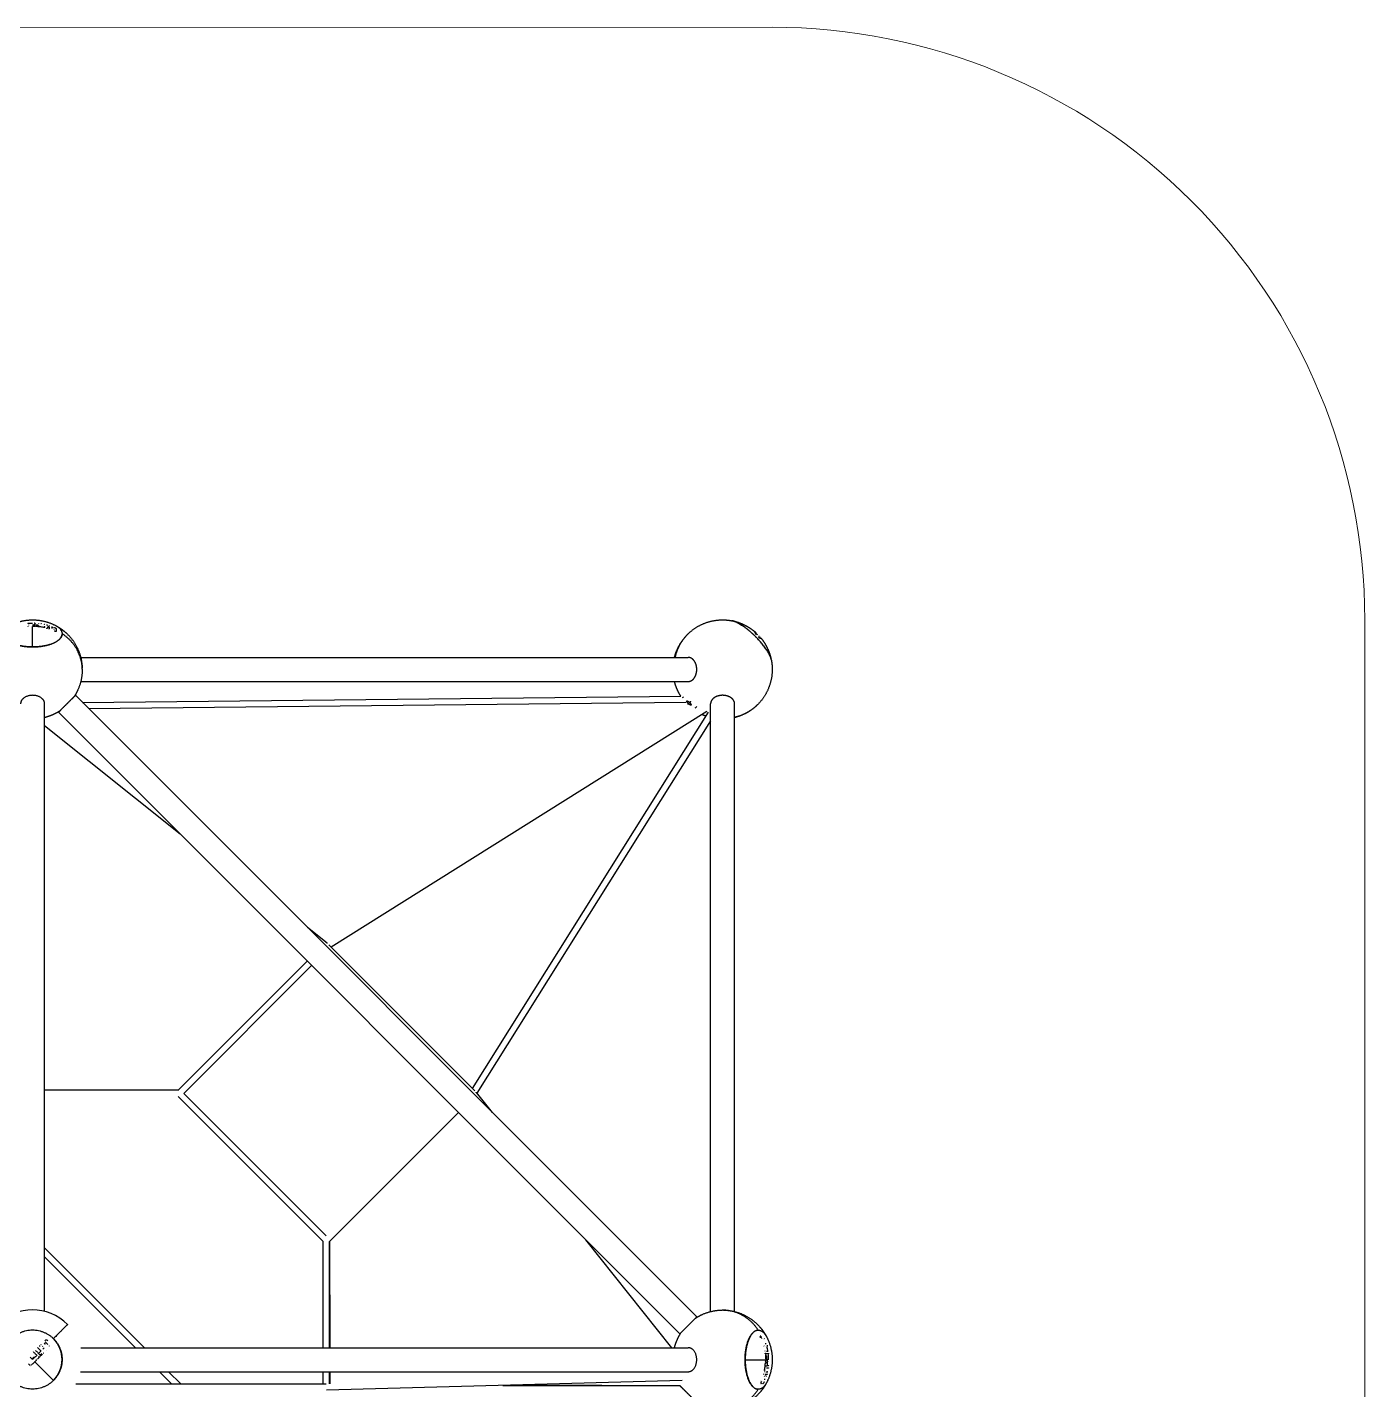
# Model space of a CAD drawing. Header units: millimetres. Extents: x -4144 to 3502, y -4111 to 3326.
# Drawn here: x 116 to 3502, y -122 to 3326 of the extents above; entities that cross this region are included whole.
import ezdxf

# ---------------------------------------------------------------- set-up
doc = ezdxf.new("R2010")
doc.units = ezdxf.units.MM
doc.layers.add('DIKOM_ЗОНА', color=80, linetype='Continuous')
doc.layers.add('DIKOM_ОБЪЕКТ', color=7, linetype='Continuous')

msp = doc.modelspace()

# ---------------------------------------------------------------- linework, layer by layer
at = {"layer": 'DIKOM_ЗОНА', "color": 3, "lineweight": 15}
msp.add_lwpolyline([(2002, -3418.2), (-1742.8, -3417.9, -0.414191), (-3242.7, -1917.9), (-3242.8, 1826.1, -0.41419), (-1742.9, 3326.1), (2001.9, 3326.5, -0.41424), (3502.1, 1826.5), (3502.1, -1918.2, -0.414234)], format="xyb", close=True, dxfattribs=at)
at = {"layer": 'DIKOM_ОБЪЕКТ'}
for p, q in [((117.5, 1816.9), (117.5, 1816.4)), ((117.5, 1809.5), (117.5, 1809)), ((120.6, 1813.1), (120.5, 1813.5)), ((129.8, 1758.1), (129.8, 1809.6)), ((135.7, 1809.9), (135.6, 1809.4)), ((136.6, 1810.2), (136.6, 1809.8)), ((136.6, 1810.1), (136.6, 1809.9)), ((139, 1810.9), (139, 1810.4)), ((139, 1809.7), (139, 1809.2)), ((144.9, 1817.8), (144.9, 1817.4)), ((144.9, 1813), (144.9, 1812.6)), ((157.6, 1807.2), (157.4, 1806.8)), ((160.2, 1815.1), (160.1, 1814.6)), ((160.2, 1810.5), (160.1, 1810.1)), ((160.2, 1806.9), (160.1, 1806.5)), ((160.8, 1806.5), (160.6, 1806.1)), ((165.3, 1805.4), (165.2, 1805)), ((167.1, 1805.6), (166.9, 1805.2)), ((169.9, 1811.6), (169.7, 1811.1)), ((169.7, 1809.9), (169.9, 1810.3)), ((171.5, 1812.2), (171.4, 1811.7)), ((171.5, 1809.8), (171.4, 1809.4)), ((171.4, 1807.1), (171.5, 1807.5)), ((171.4, 1803.3), (171.5, 1803.7)), ((178.8, 1808.4), (178.8, 1808.6)), ((180.1, 1806.8), (179.9, 1806.4)), ((184, 1806.5), (183.8, 1806)), ((184, 1802.9), (183.8, 1802.5)), ((185.2, 1798.5), (185, 1798.2)), ((190.4, 1798.2), (190.2, 1797.8)), ((1958.5, 1794.2), (1958.2, 1793.9)), ((1959.7, 1795.7), (1959.3, 1795.3)), ((1959.5, 1795.6), (1959.3, 1795.4)), ((1960.8, 1793.4), (1960.5, 1793.1)), ((1961, 1794.5), (1960.9, 1794.4)), ((204.8, 1791.3), (204.5, 1791.3)), ((1959.7, 1784.2), (1959.8, 1784.3)), ((1961.6, 1789.9), (1961.2, 1789.5)), ((1963.2, 1787.7), (1963.5, 1788)), ((1964.7, 1789.2), (1965, 1789.5)), ((1965.6, 1790.1), (1965.5, 1790)), ((1967.6, 1783), (1967.9, 1783.3)), ((1968.8, 1785.4), (1968.4, 1785)), ((1970.2, 1783), (1970.6, 1783.3)), ((1970.4, 1782.6), (1970.7, 1782.8)), ((1971, 1783.1), (1970.6, 1782.8)), ((1972.2, 1780.1), (1971.8, 1779.8)), ((1972.3, 1782.6), (1972.5, 1782.7)), ((1973.6, 1781.3), (1973.2, 1781)), ((251.7, 1731.3), (1789.6, 1731.3)), ((251.7, 1670.6), (1789.6, 1670.6)), ((1811.1, 62.2), (238.2, 1635.5)), ((256, 1617.7), (1770.4, 1633.7)), ((160.2, 76), (160.2, 1614)), ((1768.1, 19.2), (195.2, 1592.6)), ((1783.5, 1617.7), (272, 1601.7)), ((1836.3, 1594.9), (885.6, 998.1)), ((1243.1, 640.6), (1841.1, 1593.2)), ((1789.9, 1614.4), (1792.9, 1617.4)), ((1846.1, 75.7), (1846.1, 1614)), ((1906.9, 75.7), (1906.9, 1614)), ((503.4, 1284.3), (160.2, 1558.1)), ((1846.1, 1570.7), (1254.7, 628.6)), ((875.1, 1008.5), (825.4, 1048.1)), ((875.4, 1007.5), (875.8, 1007.9)), ((1249, 634.7), (879.7, 1004)), ((824.7, 962.9), (498, 636.1)), ((836.2, 951.4), (512.8, 628)), ((160.2, 637.5), (498, 636.2)), ((498, 636.1), (160.2, 636.1)), ((873.1, 267.8), (512.8, 628)), ((1252.6, 630.4), (1252.9, 630.8)), ((1293.6, 579.8), (1253.5, 630.1)), ((865, 253), (498, 619.9)), ((881.2, 253), (1207.9, 579.7)), ((865, -15.8), (865, 253)), ((881.2, -15.8), (881.2, 253)), ((881.2, 253), (882.2, -15.8)), ((1748.1, -15.8), (1530.4, 257)), ((160.2, 237.2), (413.2, -15.8)), ((160.2, 214.2), (390.3, -15.8)), ((182.6, 7.2), (182.5, 7.1)), ((1955.8, 24.6), (1955.8, 24.6)), ((1966.7, 28.6), (1966.7, 28.7)), ((1971.5, 13.4), (1971.8, 13.6)), ((1972, 11.8), (1971.6, 11.5)), ((1972.4, 12.3), (1972.4, 12.4)), ((1972.5, 12.2), (1972.6, 12.2)), ((1972.5, 11.9), (1972.5, 11.9)), ((1972.8, 11.3), (1972.8, 11.2)), ((1972.9, 11.8), (1973, 11.9)), ((1973.2, 12.5), (1973.1, 12.4)), ((1973.1, 12.5), (1973.2, 12.5)), ((1973.2, 12.4), (1973.1, 12.3)), ((1973.2, 12.3), (1973.1, 12.3)), ((1973.4, 11.7), (1973.5, 11.8)), ((1973.5, 11.7), (1973.5, 11.7)), ((1973.5, 11.7), (1973.5, 11.6)), ((1973.6, 11.3), (1973.7, 11.4)), ((1973.6, 11.3), (1973.7, 11.3)), ((1973.7, 11.2), (1973.7, 11.3)), ((1974, 9.9), (1973.7, 9.7)), ((1975, 7.1), (1974.6, 6.9)), ((1979.7, 3.9), (1980.1, 4.1)), ((1982.4, 7.1), (1982, 6.9)), ((131.9, -26.6), (131.8, -26.6)), ((142.9, -15.8), (143, -15.6)), ((143.1, -16.2), (143, -16.3)), ((151, -24.3), (145, -30.4)), ((150.8, -7.9), (150.8, -8.1)), ((151.8, -11.2), (151.7, -11.4)), ((153.3, -30.2), (153.2, -30.2)), ((154, -13.6), (154.1, -13.5)), ((155.3, -12.3), (155.1, -12.4)), ((159, -16.3), (156, -19.3)), ((156.5, -29.6), (156.4, -29.7)), ((157, -29.7), (156.9, -29.8)), ((158.4, -5.2), (158, -4.9)), ((159, -16.3), (159.1, -16.2)), ((161.3, -6.2), (161.1, -6.3)), ((161.8, -1.2), (161.6, -1.3)), ((164.6, -21.9), (164.8, -21.8)), ((172, -11.4), (171.9, -11.6)), ((251.5, -15.8), (1789.6, -15.8)), ((1981.1, -11.1), (1980.7, -11.2)), ((1981.8, -12), (1981.4, -12.2)), ((1983.9, -24.5), (1983.5, -24.6)), ((1985, -33.9), (1984.6, -33.9)), ((1985.2, -12), (1984.8, -12.2)), ((1985.4, -31.3), (1985, -31.4)), ((1988.6, -31.3), (1988.2, -31.4)), ((1989.1, -12), (1988.6, -12.2)), ((1989.1, -12), (1988.7, -12.1)), ((1988.9, -13.3), (1989.4, -13.2)), ((1989.4, -13.6), (1989, -13.7)), ((1992.5, -33.9), (1992, -33.9)), ((1992.2, -31.4), (1992.7, -31.3)), ((123.5, -39.6), (127.5, -43.6)), ((124, -61.1), (124, -61)), ((124.4, -62.2), (124.3, -62.2)), ((125.1, -58.6), (125.1, -58.6)), ((182.5, -98.6), (135.4, -51.5)), ((140.2, -43.3), (140.2, -43.3)), ((140.3, -35), (140.3, -35.1)), ((141.9, -45), (141.9, -45)), ((144.4, -39.1), (144.3, -39.1)), ((1933.7, -46.2), (1989.4, -46.2)), ((1985.2, -55.4), (1984.8, -55.3)), ((1985.4, -52), (1985, -52)), ((1985.8, -53), (1985.4, -52.9)), ((1985.6, -53), (1985.4, -53)), ((1986.4, -55.4), (1986, -55.3)), ((1988.6, -61.3), (1988.2, -61.2)), ((1988.7, -36.9), (1989.1, -36.9)), ((1993.4, -61.3), (1992.9, -61.2)), ((251.3, -76.6), (1789.6, -76.6)), ((451, -76.6), (481.8, -107.3)), ((473.9, -76.6), (504.7, -107.3)), ((865, -107.3), (865, -76.6)), ((1774.5, -99), (873.4, -123.5)), ((881.2, -107.1), (881.2, -76.6)), ((882.5, -76.6), (882.6, -107.1)), ((1974.1, -101.6), (1973.7, -101.4)), ((1978.4, -100.4), (1978, -100.2)), ((1978.8, -87.8), (1979.3, -87.9)), ((1981, -81.7), (1980.5, -81.6)), ((1981.2, -83.5), (1980.8, -83.3)), ((1982, -100.4), (1981.6, -100.2)), ((1982.1, -77.1), (1981.7, -77)), ((1982.4, -96.5), (1982, -96.3)), ((1982.5, -76.6), (1982.1, -76.5)), ((1982.8, -73.9), (1982.3, -73.8)), ((1982.6, -87.8), (1983, -87.9)), ((1984, -95.1), (1984.2, -95.1)), ((1985.4, -87.9), (1984.9, -87.8)), ((1985.5, -86.1), (1985.9, -86.2)), ((1986.1, -76.6), (1985.6, -76.5)), ((1987.2, -86.2), (1986.7, -86.1)), ((1987.7, -87.9), (1987.3, -87.8)), ((1990.7, -76.6), (1990.2, -76.5)), ((239, -107.3), (872.9, -107.3)), ((1320.1, -111.4), (1769.2, -111.4)), ((1373.1, -109.9), (1769, -111.1)), ((1966.8, -121.1), (1966.8, -120.9)), ((1973.7, -106.8), (1973.4, -106.5))]:
    msp.add_line(p, q, dxfattribs=at)
for centre, radius, start, end in [((197.9, 453259.1), 451445.2, 269.991363, 269.993123), ((128.6, 1621), 188.6, 87.8675, 89.642), ((129.8, 1671), 140.2, 83.8134, 86.2381), ((1880.6, 1705.1), 118.6, 45.0041, 47.78), ((129.8, 1700.9), 125.6, 0.2746, 0.3371), ((129.6, -45.7), 125.6, 45, 135), ((129.6, -45.7), 74.7, 315, 45), ((39075.8, -62656.5), 72827.5, 120.627408, 120.627476), ((1973.5, 11.2), 0.174, 17.4878, 57.1665), ((1816.3, -61), 173.1, 24.6557, 24.6807), ((147.6, -13.4), 1.8, 45.3668, 135.0151), ((156.9, -29.2), 0.539, 225.3617, 315.0229), ((-203437, 1378668.2), 1393917.8, 278.4745257, 278.4745437), ((1989, -13.4), 0.0907, 88.3257, 129.0856), ((1854.8, -45.9), 138, 8.9296, 13.5003), ((-141769.2, 141859.7), 200679.9, 314.998658, 315.002617), ((138.9, -46.7), 0.943, 315.1691, 44.8309), ((1796.2, -45), 189.4, 357.8675, 359.642), ((1848.8, -46.2), 140.1, 359.9916, 3.7788), ((453434.6, -114.2), 451445.2, 179.991363, 179.993123)]:
    msp.add_arc(centre, radius, start, end, dxfattribs=at)
for points, weights, degree, knots in [([(74.3, 1813.6), (76.5, 1814.7), (78.8, 1815.7), (103.2, 1826.5), (129.8, 1826.5), (156.5, 1826.5), (180.8, 1815.7), (183.1, 1814.7), (185.3, 1813.6)], [1, 0.999807866964, 1, 0.978205593565, 1, 0.978205593565, 1, 0.999807878449, 1], 2, [0, 0, 0, 4.861549, 4.861549, 56.733327, 56.733327, 108.605106, 108.605106, 113.466509, 113.466509, 113.466509]), ([(186.7, 1812.9), (193.4, 1809.5), (199.7, 1805.2), (207, 1800.4), (213.6, 1794.5), (233.7, 1776.5), (244.7, 1751.7), (254.7, 1729), (255.3, 1704.3)], [1, 0.998180362091, 1, 0.997565964862, 1, 0.977552742596, 1, 0.981081220237, 1], 2, [0, 0, 0, 14.963196, 14.963196, 32.27007, 32.27007, 84.915961, 84.915961, 133.233058, 133.233058, 133.233058]), ([(1788, 1790), (1805.5, 1807.4), (1828.3, 1816.9), (1852.7, 1827), (1879.1, 1826.5), (1890.7, 1826.2), (1902, 1823.9)], [1, 0.981232647652, 1, 0.978571055702, 1, 0.995774189625, 1], 2, [0, 0, 0, 48.122667, 48.122667, 99.556119, 99.556119, 122.363, 122.363, 122.363]), ([(1999.5, 1726.5), (1994.7, 1749.2), (1959.8, 1784.2), (1924.8, 1819.2), (1902, 1823.9)], [0.885209221832, 0.785466027056, 1, 0.785141367536, 0.885511829217], 2, [-201.379852, -201.379852, -201.379852, -116.238928, -116.238928, -30.969159, -30.969159, -30.969159]), ([(1903, 1823.7), (1921.5, 1819.7), (1938, 1810.4), (1949.4, 1804), (1959.3, 1795.3)], [1, 0.98884783823, 1, 0.994549091381, 1], 2, [0, 0, 0, 37.072372, 37.072372, 62.978266, 62.978266, 62.978266]), ([(204.8, 1791.3), (204.9, 1757.9), (130, 1757.9), (55.1, 1757.8), (54.9, 1791.1)], [1, 0.707106781692, 1, 0.707106781692, 1], 2, [-232.477856, -232.477856, -232.477856, -116.238928, -116.238928, 0, 0, 0]), ([(55.1, 1790.6), (56.4, 1758), (129.8, 1758), (203.2, 1757.9), (204.5, 1790.6)], [0.992622817052, 0.710843033656, 1, 0.710842466825, 0.992623921795], 2, [-230.364158, -230.364158, -230.364158, -115.921447, -115.921447, -1.478512, -1.478512, -1.478512]), ([(1754.7, 1731.3), (1756.9, 1740.5), (1760.6, 1749.2), (1769.1, 1769.8), (1784.3, 1786.2)], [1, 0.997196481091, 1, 0.984508470933, 1], 2, [0, 0, 0, 18.574194, 18.574194, 62.283765, 62.283765, 62.283765]), ([(1788, 1790), (1777.8, 1779.8), (1770.3, 1767.5), (1760.2, 1750.6), (1756.1, 1731.3)], [1, 0.992360727819, 1, 0.986333224256, 1], 2, [0, 0, 0, 28.318157, 28.318157, 66.878066, 66.878066, 66.878066]), ([(1973.2, 1781), (1980.4, 1772.3), (1985.9, 1762.5), (1995, 1746.3), (1999.1, 1728.1)], [1, 0.995997810277, 1, 0.989227591461, 1], 2, [0, 0, 0, 22.195271, 22.195271, 58.629832, 58.629832, 58.629832]), ([(1811.1, 1700.9), (1811.1, 1708.4), (1809.2, 1715.5), (1805.7, 1721.1), (1802.2, 1726.6), (1797.4, 1730.2), (1792.2, 1731.1), (1791.4, 1731.2), (1790.5, 1731.3), (1789.6, 1731.3)], [0.999982660649, 0.999982660649, 0.999982660649, 0.999982660649, 0.999982660649, 0.999982660649, 0.999982660649, 0.997507702371, 0.997507702371, 0.999982660649], 3, [0.001256, 0.001256, 0.001256, 0.001256, 22.204759, 22.204759, 22.204759, 44.408262, 44.408262, 44.408262, 47.010625, 47.010625, 47.010625, 47.010625]), ([(1999.5, 1726.5), (2001.8, 1715.1), (2002.1, 1703.5), (2002.6, 1677.1), (1992.4, 1652.7), (1982.9, 1629.7), (1965.3, 1612.1)], [1, 0.995762307079, 1, 0.978590239447, 1, 0.980934286051, 1], 2, [0, 0, 0, 22.838949, 22.838949, 74.24929, 74.24929, 122.754191, 122.754191, 122.754191]), ([(255.4, 1700.9), (255.4, 1674.4), (244.7, 1650.2), (240.6, 1640.8), (235, 1632.3)], [1, 0.978446611264, 1, 0.996715117967, 1], 2, [0, 0, 0, 51.583116, 51.583116, 71.689476, 71.689476, 71.689476]), ([(1789.6, 1670.6), (1790.5, 1670.6), (1791.4, 1670.6), (1792.2, 1670.8), (1797.4, 1671.7), (1802.2, 1675.3), (1805.7, 1680.8), (1809.2, 1686.4), (1811.1, 1693.5), (1811.1, 1700.9)], [1, 0.997524156452, 0.997524156452, 1, 1, 1, 1, 1, 1, 1], 3, [0, 0, 0, 0, 2.602803, 2.602803, 2.602803, 24.806644, 24.806644, 24.806644, 47.01048, 47.01048, 47.01048, 47.01048]), ([(1770.4, 1633.7), (1765.6, 1641.3), (1762, 1649.5), (1757.4, 1659.7), (1754.7, 1670.6)], [1, 0.997460873956, 1, 0.99605236925, 1], 2, [0, 0, 0, 17.676401, 17.676401, 39.71945, 39.71945, 39.71945]), ([(160.2, 1614), (160.2, 1635.5), (129.8, 1635.5), (99.4, 1635.5), (99.4, 1614)], [1, 0.707106781187, 1, 0.707106781187, 1], 2, [-141.371667, -141.371667, -141.371667, -94.247774, -94.247774, -47.123881, -47.123881, -47.123881]), ([(238.2, 1635.5), (238.2, 1635.5), (235.9, 1633.2), (231.9, 1629.2), (227.9, 1625.2), (222.4, 1619.7), (216.7, 1614), (216.7, 1614), (216.7, 1614), (216.7, 1614), (211, 1608.3), (205.5, 1602.9), (201.5, 1598.8), (197.6, 1594.9), (195.4, 1592.7), (195.2, 1592.6)], [1, 1, 1, 1, 1, 1, 1, 1.00007114052, 1.00014230699, 1.00021349941, 1.00021349941, 1.00021349941, 1.00021349941, 1.00021349941, 1.00021349941, 1.00021349941], 3, [0, 0, 0, 0, 24.163968, 24.163968, 24.163968, 48.327941, 48.327941, 48.327941, 48.343408, 48.343408, 48.343408, 72.515719, 72.515719, 72.515719, 95.932645, 95.932645, 95.932645, 95.932645]), ([(1789.9, 1614.4), (1784.6, 1619.7), (1786.1, 1621.2), (1787.6, 1622.7), (1792.9, 1617.3)], [1, 0.707106781187, 1, 0.707106781187, 1], 2, [-23.380123, -23.380123, -23.380123, -11.690061, -11.690061, 0, 0, 0]), ([(1876.5, 1635.5), (1869.1, 1635.5), (1861.9, 1633.6), (1856.4, 1630.1), (1850.8, 1626.7), (1847.3, 1621.9), (1846.3, 1616.7), (1846.2, 1615.8), (1846.1, 1614.9), (1846.1, 1614)], [1, 1, 1, 1, 1, 1, 1, 0.997524156452, 0.997524156452, 1], 3, [0, 0, 0, 0, 22.203836, 22.203836, 22.203836, 44.407678, 44.407678, 44.407678, 47.01048, 47.01048, 47.01048, 47.01048]), ([(1906.9, 1614), (1906.9, 1614.9), (1906.8, 1615.8), (1906.7, 1616.7), (1905.8, 1621.9), (1902.2, 1626.7), (1896.6, 1630.1), (1891.1, 1633.6), (1883.9, 1635.5), (1876.5, 1635.5)], [1, 0.997524998807, 0.997524998807, 1, 1, 1, 1, 1, 1, 1], 3, [0, 0, 0, 0, 2.602364, 2.602364, 2.602364, 24.805867, 24.805867, 24.805867, 47.009369, 47.009369, 47.009369, 47.009369]), ([(198.4, 1595.8), (185.9, 1587.6), (171.9, 1582.6), (166.1, 1580.6), (160.2, 1579.1)], [1, 0.993015632864, 1, 0.998820446485, 1], 2, [0, 0, 0, 29.328065, 29.328065, 41.37464, 41.37464, 41.37464]), ([(1792.9, 1617.3), (1798.3, 1612), (1796.8, 1610.5), (1795.3, 1609), (1789.9, 1614.4)], [1, 0.707106781187, 1, 0.707106781187, 1], 2, [0, 0, 0, 11.690072, 11.690072, 23.380144, 23.380144, 23.380144]), ([(1834.5, 1582.6), (1831.3, 1583.7), (1828.1, 1585), (1825, 1586.4), (1824.6, 1586.6), (1824.2, 1586.8), (1823.7, 1587)], [1, 0.999450364436, 0.999450364436, 1, 1, 1, 1], 3, [0, 0, 0, 0, 10.071096, 10.071096, 10.071096, 11.491688, 11.491688, 11.491688, 11.491688]), ([(1906.9, 1580.5), (1925.9, 1584.5), (1942.6, 1594.5), (1954.9, 1601.8), (1965, 1611.9)], [1, 0.98671428233, 1, 0.992463330078, 1], 2, [0, 0, 0, 38.003723, 38.003723, 66.130033, 66.130033, 66.130033]), ([(1961.4, 1608.4), (1945.1, 1593.5), (1924.7, 1585), (1916, 1581.4), (1906.9, 1579.1)], [1, 0.984859691176, 1, 0.997193300674, 1], 2, [0, 0, 0, 43.20996, 43.20996, 61.794691, 61.794691, 61.794691]), ([(1807.9, 59), (1816.4, 64.5), (1825.7, 68.7), (1849.6, 79.2), (1875.6, 79.4)], [1, 0.996726972765, 1, 0.979175707692, 1], 2, [0, 0, 0, 20.070022, 20.070022, 70.770067, 70.770067, 70.770067]), ([(1879, 79.4), (1904.2, 78.9), (1927.3, 68.7), (1952, 57.7), (1970, 37.6), (1975.5, 31.5), (1980.1, 24.7), (1984.7, 18), (1988.4, 10.8)], [1, 0.980427301704, 1, 0.977633070164, 1, 0.997862594341, 1, 0.997932841864, 1], 2, [0, 0, 0, 49.147719, 49.147719, 101.698973, 101.698973, 117.916624, 117.916624, 133.865395, 133.865395, 133.865395]), ([(1768.1, 19.2), (1768.3, 19.4), (1770.5, 21.6), (1774.4, 25.5), (1778.4, 29.5), (1783.9, 35), (1789.6, 40.7), (1789.6, 40.7), (1789.6, 40.7), (1789.6, 40.7), (1795.3, 46.4), (1800.8, 51.9), (1804.8, 55.9), (1808.8, 59.9), (1811.1, 62.2), (1811.1, 62.2)], [0.999786276504, 0.999786276504, 0.999786276504, 0.999786276504, 0.999786276504, 0.999786276504, 0.999786276504, 0.999857491654, 0.999928732816, 0.999999999989, 0.999999999989, 0.999999999989, 0.999999999989, 0.999999999992, 0.999999999996, 1], 3, [97.443153, 97.443153, 97.443153, 97.443153, 120.851991, 120.851991, 120.851991, 145.015953, 145.015953, 145.015953, 145.03144, 145.03144, 145.03144, 169.20375, 169.20375, 169.20375, 193.37606, 193.37606, 193.37606, 193.37606]), ([(76.6, -98.7), (23.6, -45.7), (76.6, 7.2), (129.6, 60.2), (182.6, 7.2)], [1, 0.707106781039, 1, 0.707106780468, 1], 2, [0, 0, 0, 116.238993, 116.238993, 232.477985, 232.477985, 232.477985]), ([(182.6, 7.2), (235.6, -45.7), (182.6, -98.7), (129.6, -151.7), (76.6, -98.7)], [1, 0.707106782049, 1, 0.707106781335, 1], 2, [0, 0, 0, 116.238993, 116.238993, 232.477985, 232.477985, 232.477985]), ([(1754.7, -15.8), (1756.1, -10), (1758.1, -4.3), (1763.1, 9.9), (1771.3, 22.4)], [1, 0.998855420972, 1, 0.992914602622, 1], 2, [0, 0, 0, 11.866605, 11.866605, 41.406271, 41.406271, 41.406271]), ([(1966.8, -121.1), (1933.5, -121.3), (1933.4, -46.4), (1933.4, 28.6), (1966.7, 28.7)], [1, 0.707106781692, 1, 0.707106781692, 1], 2, [-232.477856, -232.477856, -232.477856, -116.238928, -116.238928, 0, 0, 0]), ([(1966.2, 28.5), (1933.5, 27.2), (1933.5, -46.2), (1933.5, -119.6), (1966.1, -120.9)], [0.992622817052, 0.710843033656, 1, 0.710842466825, 0.992623921795], 2, [-230.364158, -230.364158, -230.364158, -115.921447, -115.921447, -1.478512, -1.478512, -1.478512]), ([(1989.2, 9.3), (1990.2, 7.1), (1991.2, 4.8), (2002.1, -19.5), (2002.1, -46.2), (2002.1, -72.8), (1991.2, -97.2), (1990.2, -99.4), (1989.1, -101.7)], [1, 0.999807866964, 1, 0.978205593565, 1, 0.978205593565, 1, 0.99980787845, 1], 2, [0, 0, 0, 4.861549, 4.861549, 56.733327, 56.733327, 108.605106, 108.605106, 113.466509, 113.466509, 113.466509]), ([(1789.6, -76.6), (1811.1, -76.6), (1811.1, -46.2), (1811.1, -15.8), (1789.6, -15.8)], [1, 0.707106781187, 1, 0.707106781187, 1], 2, [-141.371667, -141.371667, -141.371667, -94.247774, -94.247774, -47.123881, -47.123881, -47.123881]), ([(1988.5, -103), (1985, -109.8), (1980.8, -116.1), (1975.9, -123.4), (1970.1, -129.9), (1952, -150.1), (1927.3, -161.1), (1904.6, -171.1), (1879.8, -171.7)], [1, 0.998180362091, 1, 0.997565964862, 1, 0.977552742597, 1, 0.981081220237, 1], 2, [0, 0, 0, 14.963196, 14.963196, 32.27007, 32.27007, 84.915961, 84.915961, 133.233058, 133.233058, 133.233058]), ([(1811.1, -154.6), (1810.9, -154.4), (1808.7, -152.2), (1804.8, -148.3), (1800.8, -144.2), (1795.3, -138.8), (1789.6, -133.1), (1789.6, -133.1), (1789.6, -133.1), (1789.6, -133.1), (1783.9, -127.4), (1778.4, -121.9), (1774.4, -117.9), (1770.4, -113.9), (1768.1, -111.6), (1768.1, -111.6)], [0.866040531271, 0.866040531271, 0.866040531271, 0.866040531271, 0.866040531271, 0.866040531271, 0.866040531271, 0.866102141844, 0.866163774893, 0.866225430416, 0.866225430416, 0.866225430416, 0.866225430416, 0.908700191666, 0.953257673279, 1], 3, [97.443155, 97.443155, 97.443155, 97.443155, 120.852003, 120.852003, 120.852003, 145.015976, 145.015976, 145.015976, 145.031443, 145.031443, 145.031443, 169.203753, 169.203753, 169.203753, 193.376063, 193.376063, 193.376063, 193.376063])]:
    msp.add_rational_spline(points, weights, degree=degree, knots=knots, dxfattribs=at)
for points, knots in [([(129.8, 1817.4), (128.7, 1817.5), (126.7, 1817.4), (123.6, 1817.3), (120.6, 1817.2), (118.5, 1817), (117.5, 1816.9)], [-1, -1, -1, -1, -0.75, -0.5, -0.25, 0, 0, 0, 0]), ([(133.1, 1814.7), (133.5, 1814.7), (133.9, 1814.6), (135.2, 1814.4), (136, 1814.1), (136.6, 1813.7)], [-0.1216995, -0.1216995, -0.1216995, -0.1216995, -0.0846784, -0.0846784, 0, 0, 0, 0]), ([(134.1, 1818.6), (134.3, 1818.6), (134.6, 1818.5), (135.2, 1818.5), (135.8, 1818.3), (136.3, 1818), (136.6, 1817.8), (136.6, 1817.6), (136.6, 1817.6)], [0, 0, 0, 0, 0.473868, 0.948251, 1.773751, 2.392225, 2.626293, 2.815188, 2.815188, 2.815188, 2.815188]), ([(136.6, 1809.8), (136.6, 1809.8), (136.5, 1809.7), (136.4, 1809.6), (136.1, 1809.5), (135.9, 1809.4), (135.6, 1809.4)], [0, 0, 0, 0, 0.088659, 0.187431, 0.41812, 1.025838, 1.025838, 1.025838, 1.025838]), ([(157.6, 1807.2), (156, 1807.5), (153, 1808.1), (148.3, 1808.8), (143.7, 1809.3), (140.5, 1809.5), (139, 1809.7)], [-1, -1, -1, -1, -0.75, -0.5, -0.25, 0, 0, 0, 0]), ([(150.5, 1817.1), (150.6, 1817.1), (150.7, 1817.1), (150.9, 1817), (151.2, 1816.9), (151.4, 1816.8), (151.5, 1816.6), (151.5, 1816.6)], [0, 0, 0, 0, 0.203832, 0.404479, 0.765009, 1.036711, 1.214615, 1.214615, 1.214615, 1.214615]), ([(160.1, 1806.5), (160.1, 1806.8), (160.1, 1807.4), (160.1, 1808.3), (160.1, 1809.2), (160.1, 1809.8), (160.1, 1810.1)], [-1, -1, -1, -1, -0.75, -0.5, -0.25, 0, 0, 0, 0]), ([(160.2, 1815.1), (160.2, 1815.1), (160.2, 1815.1), (160.3, 1815.2), (160.5, 1815.2), (160.6, 1815.2), (160.8, 1815.2)], [0, 0, 0, 0, 0.0369467, 0.0787696, 0.1999499, 0.5797478, 0.5797478, 0.5797478, 0.5797478]), ([(160.8, 1806.5), (160.7, 1806.5), (160.6, 1806.6), (160.5, 1806.6), (160.4, 1806.7), (160.3, 1806.8), (160.2, 1806.9), (160.2, 1806.9)], [0, 0, 0, 0, 0.2138972, 0.3172789, 0.4140568, 0.5750758, 0.6938759, 0.6938759, 0.6938759, 0.6938759]), ([(166.9, 1805.2), (166.9, 1805.1), (166.8, 1805.1), (166.6, 1804.9), (166.1, 1804.8), (165.6, 1804.9), (165.2, 1805)], [0, 0, 0, 0, 0.146653, 0.310325, 0.710766, 1.816367, 1.816367, 1.816367, 1.816367]), ([(165.3, 1814), (165.5, 1814), (165.7, 1813.9), (166.1, 1813.8), (166.6, 1813.6), (166.9, 1813.3), (167.1, 1813.1), (167.1, 1812.9), (167.1, 1812.9)], [0, 0, 0, 0, 0.352872, 0.716519, 1.359131, 1.85756, 2.043912, 2.1838, 2.1838, 2.1838, 2.1838]), ([(167.1, 1808.8), (167.1, 1808.5), (167.1, 1808.1), (167.1, 1807.3), (167.1, 1806.6), (167.1, 1806.1), (167.1, 1805.8)], [-1, -1, -1, -1, -0.75, -0.5, -0.25, 0, 0, 0, 0]), ([(171.4, 1811.1), (171.4, 1811.1), (171.4, 1811.3), (171.4, 1811.5), (171.4, 1811.6), (171.4, 1811.7)], [-0.5589854, -0.5589854, -0.5589854, -0.5589854, -0.5000426, -0.2500213, 0, 0, 0, 0]), ([(171.4, 1807.1), (171.4, 1807.3), (171.4, 1807.7), (171.4, 1808.2), (171.4, 1808.8), (171.4, 1809.2), (171.4, 1809.4)], [-1, -1, -1, -1, -0.749982, -0.499965, -0.249947, 0, 0, 0, 0]), ([(171.5, 1812.2), (171.5, 1812.1), (171.5, 1811.9), (171.5, 1811.6), (171.5, 1811.4), (171.5, 1811.2), (171.5, 1811.1)], [0, 0, 0, 0, 0.250021, 0.500042, 0.750064, 1, 1, 1, 1]), ([(171.5, 1809.8), (171.5, 1809.6), (171.5, 1809.3), (171.5, 1808.7), (171.5, 1808.1), (171.5, 1807.7), (171.5, 1807.5)], [0, 0, 0, 0, 0.249947, 0.499965, 0.749982, 1, 1, 1, 1]), ([(171.5, 1807.5), (171.5, 1807.2), (171.5, 1806.6), (171.5, 1805.7), (171.5, 1804.7), (171.5, 1804), (171.5, 1803.7)], [0, 0, 0, 0, 0.25, 0.5, 0.75, 1, 1, 1, 1]), ([(178.8, 1807.3), (178.8, 1807.3), (178.8, 1807.2), (178.8, 1806.8), (178.8, 1806.2), (178.8, 1805.6), (178.8, 1805.2), (178.8, 1805)], [-1, -1, -1, -1, -0.999984, -0.749988, -0.499992, -0.249996, 0, 0, 0, 0]), ([(180.1, 1807.9), (180.1, 1807.9), (180.1, 1807.8), (180.1, 1807.6), (180.1, 1807.4), (180.1, 1807.1), (180.1, 1806.9), (180.1, 1806.8)], [-1, -1, -1, -1, -0.9999425, -0.7499829, -0.5000234, -0.2500638, -0.0001043, -0.0001043, -0.0001043, -0.0001043]), ([(190.5, 1802.6), (190.5, 1802.7), (190.4, 1803.1), (189.9, 1803.9), (188.9, 1804.9), (187.2, 1806), (185.9, 1806.7), (185.2, 1807)], [0, 0, 0, 0, 0.459915, 1.079232, 2.708637, 4.770437, 7.012824, 7.012824, 7.012824, 7.012824]), ([(185.2, 1798.5), (185.6, 1798.4), (186.2, 1798.1), (187.5, 1797.8), (188.6, 1797.6), (189.6, 1797.7), (190.1, 1797.9), (190.5, 1798.2), (190.5, 1798.5), (190.5, 1798.7)], [0, 0, 0, 0, 1.087415, 2.106848, 3.845601, 4.471565, 5.011179, 5.445349, 5.884898, 5.884898, 5.884898, 5.884898]), ([(190.5, 1799.9), (190.5, 1800.1), (190.5, 1800.6), (190.5, 1801.3), (190.5, 1801.9), (190.5, 1802.4), (190.5, 1802.6)], [0, 0, 0, 0, 0.25, 0.5, 0.75, 1, 1, 1, 1]), ([(1958.5, 1794.3), (1958.4, 1794.2), (1958.4, 1794), (1958.5, 1793.7), (1958.8, 1793.2), (1959.3, 1792.4), (1960.2, 1791.2), (1961.1, 1790.3), (1961.6, 1789.9)], [0, 0, 0, 0, 0.223885, 0.578658, 1.095511, 1.771767, 3.478081, 5.443075, 5.443075, 5.443075, 5.443075]), ([(1959.3, 1795.3), (1959.3, 1795.3), (1959.3, 1795.3), (1959.3, 1795.3), (1959.3, 1795.3), (1959.3, 1795.3), (1959.3, 1795.3)], [-1, -1, -1, -1, -0.75, -0.5, -0.25, 0, 0, 0, 0]), ([(1971.8, 1779.8), (1971.7, 1779.7), (1971.5, 1779.7), (1971, 1779.9), (1970.1, 1780.6), (1968.9, 1781.6), (1968, 1782.5), (1967.6, 1783)], [0, 0, 0, 0, 0.234662, 0.596848, 1.766957, 3.466783, 5.390022, 5.390022, 5.390022, 5.390022]), ([(1967.9, 1783.3), (1968.2, 1783.1), (1968.6, 1782.6), (1969.5, 1781.7), (1970.3, 1781), (1971.1, 1780.4), (1971.6, 1780.2), (1971.9, 1780), (1972.1, 1780.1), (1972.2, 1780.1)], [0, 0, 0, 0, 0.971022, 1.972659, 3.671657, 4.341779, 4.852148, 5.20156, 5.423591, 5.423591, 5.423591, 5.423591]), ([(1970.7, 1783.5), (1970.7, 1783.5), (1970.7, 1783.4), (1970.8, 1783.4), (1970.9, 1783.3), (1970.9, 1783.2), (1971, 1783.1), (1971, 1783.1)], [0, 0, 0, 0, 0.000987, 0.25074, 0.500493, 0.750247, 1, 1, 1, 1]), ([(1972.5, 1780.1), (1972.5, 1780.1), (1972.6, 1780.2), (1972.6, 1780.3), (1972.7, 1780.3)], [-0.4017216, -0.4017216, -0.4017216, -0.4017216, -0.2499999, 0, 0, 0, 0]), ([(1973.2, 1781), (1973.2, 1781), (1973.2, 1781), (1973.2, 1781), (1973.2, 1781.1), (1973.2, 1781.1)], [-0.9974574, -0.9974574, -0.9974574, -0.9974574, -0.9090909, -0.8181818, -0.7648377, -0.7648377, -0.7648377, -0.7648377]), ([(168, 1.8), (167.8, 2), (167.2, 2.5), (166, 3.1), (164.2, 3.5), (162.2, 3), (161, 2.3), (160.5, 1.8)], [0, 0, 0, 0, 1.019042, 2.069921, 4.111886, 6.141498, 8.1814, 8.1814, 8.1814, 8.1814]), ([(1973.9, 11.8), (1973.8, 12), (1973.6, 12.5), (1973.1, 13.1), (1972.6, 13.5), (1972.3, 13.7), (1972.1, 13.7), (1971.9, 13.7), (1971.7, 13.6), (1971.7, 13.4), (1971.6, 13), (1971.7, 12.5), (1971.9, 12), (1972, 11.8)], [0, 0, 0, 0, 0.82274, 1.627499, 2.286812, 2.542959, 2.758593, 2.932664, 3.108838, 3.304381, 3.547249, 4.1778, 4.942073, 4.942073, 4.942073, 4.942073]), ([(1973.7, 9.7), (1973.6, 9.6), (1973.4, 9.6), (1973.1, 9.7), (1972.6, 10.1), (1972, 10.7), (1971.7, 11.3), (1971.6, 11.5)], [0, 0, 0, 0, 0.204838, 0.447583, 1.112231, 1.987781, 2.942323, 2.942323, 2.942323, 2.942323]), ([(1973.9, 11.8), (1974.1, 11.5), (1974.2, 11.1), (1974.3, 10.5), (1974.3, 10.2), (1974.2, 10), (1974, 9.9), (1973.8, 9.8), (1973.6, 9.9), (1973.3, 10.1), (1972.6, 10.6), (1972.2, 11.3), (1972, 11.8)], [0, 0, 0, 0, 0.772546, 1.398275, 1.638487, 1.840142, 2.007537, 2.187678, 2.391584, 2.654792, 3.307364, 4.936202, 4.936202, 4.936202, 4.936202]), ([(1972.9, 11.8), (1972.9, 11.9), (1972.8, 12), (1972.7, 12.1), (1972.6, 12.2), (1972.6, 12.2), (1972.5, 12.2)], [0, 0, 0, 0, 0.1829653, 0.339527, 0.4612097, 0.5598875, 0.5598875, 0.5598875, 0.5598875]), ([(1972.6, 11.8), (1972.6, 11.9), (1972.6, 12), (1972.5, 12.1), (1972.5, 12.2), (1972.6, 12.2), (1972.7, 12.2), (1972.9, 12.1), (1973, 12), (1973, 11.9)], [0, 0, 0, 0, 0.166273, 0.289685, 0.368082, 0.432287, 0.536718, 0.660955, 1.022501, 1.022501, 1.022501, 1.022501]), ([(1973.5, 11.4), (1973.5, 11.4), (1973.3, 11.4), (1973.2, 11.4), (1973, 11.4), (1972.9, 11.4), (1972.8, 11.4)], [-1, -1, -1, -1, -0.7500901, -0.5000001, -0.2499101, -0.0730149, -0.0730149, -0.0730149, -0.0730149]), ([(1973.5, 11.6), (1973.5, 11.6), (1973.5, 11.6), (1973.5, 11.6), (1973.5, 11.6), (1973.5, 11.7), (1973.5, 11.7), (1973.5, 11.7)], [-0.2998945, -0.2998945, -0.2998945, -0.2998945, -0.2667427, -0.200083, -0.1334232, -0.0667635, -0.0001037, -0.0001037, -0.0001037, -0.0001037]), ([(1973.5, 11.6), (1973.5, 11.6), (1973.6, 11.6), (1973.6, 11.7), (1973.5, 11.7), (1973.5, 11.7)], [0, 0, 0, 0, 0.0170852, 0.0375257, 0.1102311, 0.1102311, 0.1102311, 0.1102311]), ([(137.3, -22.6), (137.9, -23.3), (139.2, -24.6), (141.1, -26.5), (143.1, -28.4), (144.3, -29.7), (145, -30.4)], [-1, -1, -1, -1, -0.75, -0.5, -0.25, 0, 0, 0, 0]), ([(155.1, -31.9), (154, -32.9), (151.8, -35.1), (148.5, -38.4), (145.2, -41.7), (143.1, -44), (141.9, -45)], [-1, -1, -1, -1, -0.75, -0.5, -0.25, 0, 0, 0, 0]), ([(151.1, -24.2), (150.5, -23.5), (149.1, -22.2), (147.1, -20.2), (145.1, -18.2), (143.8, -16.8), (143.1, -16.2)], [-1, -1, -1, -1, -0.75, -0.5, -0.25, 0, 0, 0, 0]), ([(145, -30.4), (145.3, -30.7), (146, -31.4), (147, -32.4), (148, -33.4), (148.7, -34.1), (149.1, -34.4)], [-1, -1, -1, -1, -0.75, -0.5, -0.25, 0, 0, 0, 0]), ([(159.3, -4.2), (159.3, -4.2), (159.5, -4.4), (159.8, -4.7), (160.3, -5.2), (160.8, -5.7), (161.1, -6), (161.3, -6.2)], [-1, -1, -1, -1, -0.9999425, -0.7499829, -0.5000234, -0.2500638, -0.0001043, -0.0001043, -0.0001043, -0.0001043]), ([(168, -7.4), (167.5, -6.8), (166.4, -5.8), (164.9, -4.3), (163.3, -2.7), (162.3, -1.7), (161.8, -1.2)], [-1, -1, -1, -1, -0.75, -0.5, -0.25, 0, 0, 0, 0]), ([(1981.8, -12), (1981.8, -12), (1981.7, -12), (1981.6, -11.9), (1981.3, -11.6), (1981.2, -11.3), (1981.1, -11.1)], [0, 0, 0, 0, 0.097289, 0.20934, 0.493243, 1.224963, 1.224963, 1.224963, 1.224963]), ([(1985.4, -31.3), (1985.4, -31.3), (1985.3, -31.3), (1985.1, -31.2), (1984.9, -30.9), (1984.7, -30.5), (1984.7, -30.2), (1984.6, -30.1)], [0, 0, 0, 0, 0.124168, 0.270913, 0.628196, 1.072005, 1.566399, 1.566399, 1.566399, 1.566399]), ([(1988.2, -31.4), (1987.9, -31.4), (1987.4, -31.4), (1986.6, -31.4), (1985.8, -31.4), (1985.3, -31.4), (1985, -31.4)], [-1, -1, -1, -1, -0.75, -0.5000001, -0.2500001, -0.004159, -0.004159, -0.004159, -0.004159]), ([(1985, -33.9), (1985.2, -35.4), (1985.3, -38.4), (1985.5, -42.5), (1985.6, -45.1), (1985.6, -46.2)], [0, 0, 0, 0, 0.25, 0.5, 0.676542, 0.676542, 0.676542, 0.676542]), ([(1988.6, -31.3), (1988.4, -31.3), (1987.9, -31.3), (1987.1, -31.3), (1986.3, -31.3), (1985.7, -31.3), (1985.4, -31.3)], [-1, -1, -1, -1, -0.75, -0.5, -0.25, 0, 0, 0, 0]), ([(1986.1, -33.9), (1986.2, -34.9), (1986.4, -36.9), (1986.5, -40), (1986.7, -43.1), (1986.6, -45.1), (1986.7, -46.2)], [-1, -1, -1, -1, -0.75, -0.5, -0.25, 0, 0, 0, 0]), ([(1987.7, -24.5), (1988.1, -24.5), (1988.8, -24.5), (1989.8, -24.5), (1990.7, -24.5), (1991.3, -24.5), (1991.6, -24.5)], [-1, -1, -1, -1, -0.75, -0.5, -0.25, 0, 0, 0, 0]), ([(1992.2, -31.4), (1992.2, -31.4), (1991.9, -31.4), (1991.3, -31.4), (1990.3, -31.4), (1989.3, -31.4), (1988.6, -31.4), (1988.2, -31.4)], [-1, -1, -1, -1, -1, -0.75, -0.5, -0.25, 0, 0, 0, 0]), ([(1989, -13.7), (1989, -13.6), (1988.9, -13.5), (1988.9, -13.4), (1988.9, -13.3), (1988.9, -13.3)], [0, 0, 0, 0, 0.2894537, 0.3628577, 0.4163182, 0.4163182, 0.4163182, 0.4163182]), ([(1989.3, -9.5), (1989.4, -9.7), (1989.4, -10), (1989.5, -10.6), (1989.6, -11.2), (1989.4, -11.7), (1989.2, -12), (1989.1, -12), (1989.1, -12)], [0, 0, 0, 0, 0.480428, 0.942638, 1.75125, 2.312498, 2.512789, 2.685445, 2.685445, 2.685445, 2.685445]), ([(1989.5, -13.2), (1989.5, -13.2), (1989.6, -13.2), (1989.8, -13.2), (1990, -13.2), (1990.1, -13.2), (1990.1, -13.2)], [-1, -1, -1, -1, -0.75, -0.5, -0.25, 0, 0, 0, 0]), ([(1990.1, -13.2), (1990.2, -13.2), (1990.2, -13.2), (1990.2, -13.3), (1990.3, -13.3), (1990.3, -13.4), (1990.3, -13.5)], [0, 0, 0, 0, 0.0531492, 0.1352649, 0.2437236, 0.363853, 0.363853, 0.363853, 0.363853]), ([(1993, -46.2), (1993, -45.1), (1993, -43.1), (1992.9, -40), (1992.7, -36.9), (1992.5, -34.9), (1992.5, -33.9)], [-1, -1, -1, -1, -0.75, -0.5, -0.25, 0, 0, 0, 0]), ([(1992.7, -31.3), (1992.7, -31.3), (1992.8, -31.3), (1993, -31.1), (1993.2, -30.7), (1993.2, -30), (1993.2, -29.6), (1993.2, -29.3)], [0, 0, 0, 0, 0.143509, 0.316132, 0.792615, 1.447647, 2.221299, 2.221299, 2.221299, 2.221299]), ([(119.1, -56.2), (119.5, -56.6), (120.3, -57.4), (121.6, -58.6), (122.8, -59.9), (123.6, -60.7), (124, -61.1)], [-1, -1, -1, -1, -0.75, -0.5, -0.25, 0, 0, 0, 0]), ([(126.7, -60.2), (127.6, -59), (129.9, -57), (132.7, -54.1), (134.6, -52.2), (135.4, -51.5)], [0, 0, 0, 0, 0.25, 0.5, 0.676542, 0.676542, 0.676542, 0.676542]), ([(134.4, -40.9), (134.1, -40.8), (133.4, -40.8), (132.1, -41), (130.6, -41.8), (129.4, -43.3), (129.3, -44.6), (129.4, -45.2)], [0, 0, 0, 0, 1.055352, 2.066596, 3.975042, 5.882502, 7.642144, 7.642144, 7.642144, 7.642144]), ([(129.6, -45.6), (129.5, -45.6), (129.5, -45.5), (129.5, -45.4), (129.4, -45.4), (129.4, -45.3), (129.4, -45.2), (129.4, -45.2)], [-0.31635499, -0.31635499, -0.31635499, -0.31635499, -0.29558153, -0.29558153, -0.2851948, -0.2851948, -0.27480806, -0.27480806, -0.27480806, -0.27480806]), ([(129.6, -45.6), (129.6, -45.6), (129.6, -45.7), (129.6, -45.7), (129.6, -45.7)], [0, 0, 0, 0, 0.0971505, 0.1217874, 0.1217874, 0.1217874, 0.1217874]), ([(135.4, -51.5), (135.7, -51.1), (137.1, -49.8), (138.3, -48.6), (139.5, -47.3)], [0.676542, 0.676542, 0.676542, 0.676542, 0.75, 1, 1, 1, 1]), ([(1982.3, -73.8), (1982.7, -72.3), (1983.2, -69.2), (1983.9, -64.6), (1984.5, -60), (1984.7, -56.9), (1984.8, -55.3)], [-1, -1, -1, -1, -0.75, -0.5, -0.25, 0, 0, 0, 0]), ([(1985.9, -53), (1985.8, -53), (1985.8, -53), (1985.7, -52.9), (1985.5, -52.6), (1985.4, -52.3), (1985.4, -52)], [0, 0, 0, 0, 0.090296, 0.190589, 0.438163, 1.10822, 1.10822, 1.10822, 1.10822]), ([(1989.3, -53), (1989, -53), (1988.5, -53), (1987.6, -53), (1986.8, -53), (1986.2, -53), (1985.9, -53)], [-1, -1, -1, -1, -0.75, -0.5, -0.25, 0, 0, 0, 0]), ([(1985.9, -61.3), (1986.2, -61.3), (1986.6, -61.3), (1987.3, -61.3), (1988, -61.3), (1988.4, -61.3), (1988.6, -61.3)], [-1, -1, -1, -1, -0.75, -0.5, -0.25, 0, 0, 0, 0]), ([(1992.2, -67.9), (1991.8, -67.9), (1991.1, -67.9), (1990.1, -67.9), (1988.9, -67.9), (1988.1, -67.9), (1987.7, -67.9)], [-1, -1, -1, -1, -0.75, -0.5, -0.25, 0, 0, 0, 0]), ([(1988.2, -61.2), (1988.6, -61.2), (1989.5, -61.2), (1990.7, -61.2), (1991.9, -61.2), (1992.6, -61.2), (1992.9, -61.2)], [-1, -1, -1, -1, -0.75, -0.5, -0.25, 0, 0, 0, 0]), ([(1990.2, -49.5), (1990.2, -49.9), (1990.2, -50.3), (1990, -51.6), (1989.7, -52.4), (1989.3, -53)], [-0.1216995, -0.1216995, -0.1216995, -0.1216995, -0.0846784, -0.0846784, 0, 0, 0, 0]), ([(1989.4, -46.2), (1989.4, -46.2), (1989.4, -46.2), (1989.5, -46.2), (1989.5, -46.2), (1989.5, -46.3), (1989.6, -46.3), (1989.7, -46.4), (1989.7, -46.5)], [0, 0, 0, 0, 0.0092792, 0.0136498, 0.0839154, 0.1098434, 0.2191692, 0.4092008, 0.4092008, 0.4092008, 0.4092008]), ([(1990.2, -49.5), (1990.3, -49), (1990.2, -48.6), (1990.1, -47.4), (1989.9, -46.9), (1989.7, -46.5), (1989.7, -46.5), (1989.7, -46.5)], [0.1217899, 0.1217899, 0.1217899, 0.1217899, 0.1694883, 0.1694883, 0.2542323, 0.2542323, 0.2635538, 0.2635538, 0.2635538, 0.2635538]), ([(1992.7, -66.9), (1992.7, -66.9), (1992.7, -67.1), (1992.6, -67.3), (1992.5, -67.6), (1992.3, -67.8), (1992.2, -67.9), (1992.2, -67.9)], [0, 0, 0, 0, 0.203832, 0.404479, 0.765009, 1.036711, 1.214615, 1.214615, 1.214615, 1.214615]), ([(1974.1, -101.6), (1974, -102), (1973.7, -102.6), (1973.3, -103.9), (1973.1, -105), (1973.2, -106), (1973.4, -106.5), (1973.8, -106.8), (1974.1, -106.9), (1974.2, -106.9)], [0, 0, 0, 0, 1.087415, 2.106848, 3.845601, 4.471565, 5.011179, 5.445349, 5.884898, 5.884898, 5.884898, 5.884898]), ([(1978.2, -106.9), (1978.3, -106.9), (1978.7, -106.8), (1979.4, -106.3), (1980.5, -105.3), (1981.6, -103.6), (1982.3, -102.3), (1982.6, -101.6)], [0, 0, 0, 0, 0.459915, 1.079232, 2.708637, 4.770437, 7.012824, 7.012824, 7.012824, 7.012824]), ([(1980.8, -83.3), (1980.7, -83.3), (1980.6, -83.2), (1980.5, -83), (1980.4, -82.5), (1980.5, -81.9), (1980.5, -81.6)], [0, 0, 0, 0, 0.146653, 0.310325, 0.710766, 1.816367, 1.816367, 1.816367, 1.816367]), ([(1983.5, -96.5), (1983.5, -96.5), (1983.4, -96.5), (1983.2, -96.5), (1982.9, -96.5), (1982.7, -96.5), (1982.5, -96.5), (1982.4, -96.5)], [-1, -1, -1, -1, -0.9999425, -0.7499829, -0.5000234, -0.2500638, -0.0001043, -0.0001043, -0.0001043, -0.0001043]), ([(1984, -73.9), (1983.9, -73.9), (1983.7, -73.9), (1983.4, -73.9), (1983.1, -73.9), (1982.9, -73.9), (1982.8, -73.9)], [-1, -1, -1, -1, -0.75, -0.5, -0.25, 0, 0, 0, 0]), ([(1988.5, -83.5), (1988.2, -83.5), (1987.5, -83.5), (1986.5, -83.5), (1985.5, -83.5), (1984.7, -83.5), (1984.3, -83.5)], [-1, -1, -1, -1, -0.75, -0.5, -0.25, 0, 0, 0, 0]), ([(1985.6, -76.5), (1986.1, -76.5), (1986.9, -76.5), (1988.1, -76.5), (1989.2, -76.5), (1989.9, -76.5), (1990.2, -76.5)], [-1, -1, -1, -1, -0.75, -0.5, -0.25, 0, 0, 0, 0]), ([(1986.1, -76.6), (1986.5, -76.6), (1987.3, -76.6), (1988.5, -76.6), (1989.6, -76.6), (1990.3, -76.6), (1990.7, -76.6)], [-1, -1, -1, -1, -0.75, -0.5, -0.25, 0, 0, 0, 0]), ([(1986.7, -87.8), (1986.7, -87.8), (1986.8, -87.8), (1987, -87.8), (1987.2, -87.8), (1987.3, -87.8)], [-0.5589854, -0.5589854, -0.5589854, -0.5589854, -0.5000426, -0.2500213, 0, 0, 0, 0]), ([(1989.6, -81.7), (1989.6, -81.8), (1989.5, -82.1), (1989.3, -82.5), (1989.1, -83), (1988.8, -83.3), (1988.6, -83.5), (1988.5, -83.5), (1988.5, -83.5)], [0, 0, 0, 0, 0.352872, 0.716519, 1.359131, 1.85756, 2.043912, 2.1838, 2.1838, 2.1838, 2.1838]), ([(1990.7, -76.6), (1990.7, -76.6), (1990.7, -76.6), (1990.7, -76.7), (1990.8, -76.8), (1990.8, -77), (1990.7, -77.1)], [0, 0, 0, 0, 0.0369467, 0.0787696, 0.1999499, 0.5797478, 0.5797478, 0.5797478, 0.5797478])]:
    msp.add_open_spline(points, degree=3, knots=knots, dxfattribs=at)
for points, weights in [([(180.1, 1807.9), (179.5, 1808.2), (178.8, 1808.4)], [1, 0.999982409282, 1]), ([(179.9, 1806.4), (179.4, 1806.6), (178.8, 1806.8)], [0.999999999004, 0.999984938002, 0.999995682322]), ([(185.3, 1813.6), (204.5, 1804.1), (204.5, 1791.3)], [0.854108336212, 0.862568372805, 1]), ([(1901.5, 1824), (1901.3, 1824), (1901.1, 1824.1)], [0.887912568433, 0.889020929, 0.890165043134]), ([(1901.3, 1824), (1923.9, 1820.2), (1959.8, 1784.3)], [0.890165042945, 0.78033032985, 0.999999024161]), ([(55.1, 1791.3), (55.1, 1758.1), (129.8, 1758.1)], [1, 0.707106781187, 1]), ([(129.8, 1758.1), (204.5, 1758.1), (204.5, 1791.3)], [1, 0.707106781187, 1]), ([(255.4, 1701.7), (255, 1757.8), (204.8, 1791.3)], [0.943874998683, 0.869314498291, 1]), ([(1997.8, 1732), (1989.5, 1754.6), (1959.8, 1784.3)], [0.865803354578, 0.811198158438, 1]), ([(1965.6, 1790.1), (1965.6, 1790.1), (1965.6, 1790.1)], [1, 0.999898374175, 0.999847561263]), ([(1788.2, 1612.7), (1788.8, 1613.2), (1789.9, 1614.4)], [1, 0.998373558345, 1]), ([(1792.9, 1617.3), (1794.4, 1618.8), (1796.2, 1620.6)], [1, 0.998823836935, 0.999999995509]), ([(875.4, 1007.5), (875.5, 1008.2), (875.1, 1008.5)], [0.892301565338, 0.928882925386, 1]), ([(1252.6, 630.4), (1253.2, 630.4), (1253.5, 630.1)], [0.892309494957, 0.928890632897, 1]), ([(1966.7, 28.7), (1932.6, 79.8), (1875.6, 79.4)], [1, 0.867947691278, 0.947012906758]), ([(218.4, 43), (218.7, 43.4), (182.6, 7.2)], [0.946124205923, 0.867382660733, 1]), ([(1966.9, 28.6), (1933.7, 28.6), (1933.7, -46.2)], [1, 0.707106781187, 1]), ([(1966.7, 28.7), (1978.8, 28.8), (1988, 11.5)], [1, 0.869570988272, 0.855305315114]), ([(1966.9, 28.6), (1979.7, 28.6), (1989.2, 9.3)], [1, 0.862568507018, 0.854108352736]), ([(1973.8, 11.3), (1973.7, 11.5), (1973.5, 11.8)], [1, 0.999997551714, 1]), ([(161.1, -6.3), (160.7, -6.8), (160.3, -7.2)], [0.999999999996, 0.999984937653, 0.999995682315]), ([(1933.7, -46.2), (1933.6, -120.9), (1966.9, -120.9)], [1, 0.707106781187, 1]), ([(1990.2, -99.4), (1980.5, -121.1), (1966.8, -121.1)], [0.853562931571, 0.85473545666, 1]), ([(1983.5, -96.5), (1983.7, -95.8), (1984, -95.1)], [1, 0.999982409282, 1]), ([(1877.2, -171.8), (1933.4, -171.4), (1966.8, -121.1)], [0.943874998683, 0.869314498291, 1])]:
    msp.add_rational_spline(points, weights, degree=2, dxfattribs=at)
for points in [[(1959.3, 1795.4), (1959.3, 1795.4), (1959.3, 1795.4), (1959.3, 1795.4)], [(1961, 1794.5), (1960.5, 1794.9), (1960.1, 1795.3), (1959.7, 1795.7)], [(255.4, 1701.5), (255.4, 1701.3), (255.4, 1701.1), (255.4, 1700.9)], [(1777.5, 1632), (1776, 1630.5), (1775.1, 1629.5), (1774.5, 1629)], [(1811.6, 1607.5), (1809.6, 1605.6), (1808, 1603.8), (1806.6, 1602.6)], [(1972.7, 11.7), (1972.6, 11.8), (1972.6, 11.8), (1972.6, 11.8)], [(140.3, -35), (139.6, -34.3), (138.2, -32.9), (136.1, -30.8), (134, -28.7), (132.6, -27.3), (131.9, -26.6)], [(149.1, -34.4), (149.4, -34.1), (150.1, -33.4), (151.2, -32.3), (152.3, -31.2), (153, -30.5), (153.3, -30.2)], [(1984.6, -5.2), (1984.8, -5.2), (1985.2, -5.2), (1985.8, -5.2), (1986.3, -5.2), (1986.7, -5.2), (1986.9, -5.2)], [(1988.7, -12.1), (1988.7, -12.2), (1988.6, -12.2), (1988.6, -12.2)]]:
    msp.add_open_spline(points, degree=3, dxfattribs=at)

doc.saveas('drawing.dxf')
